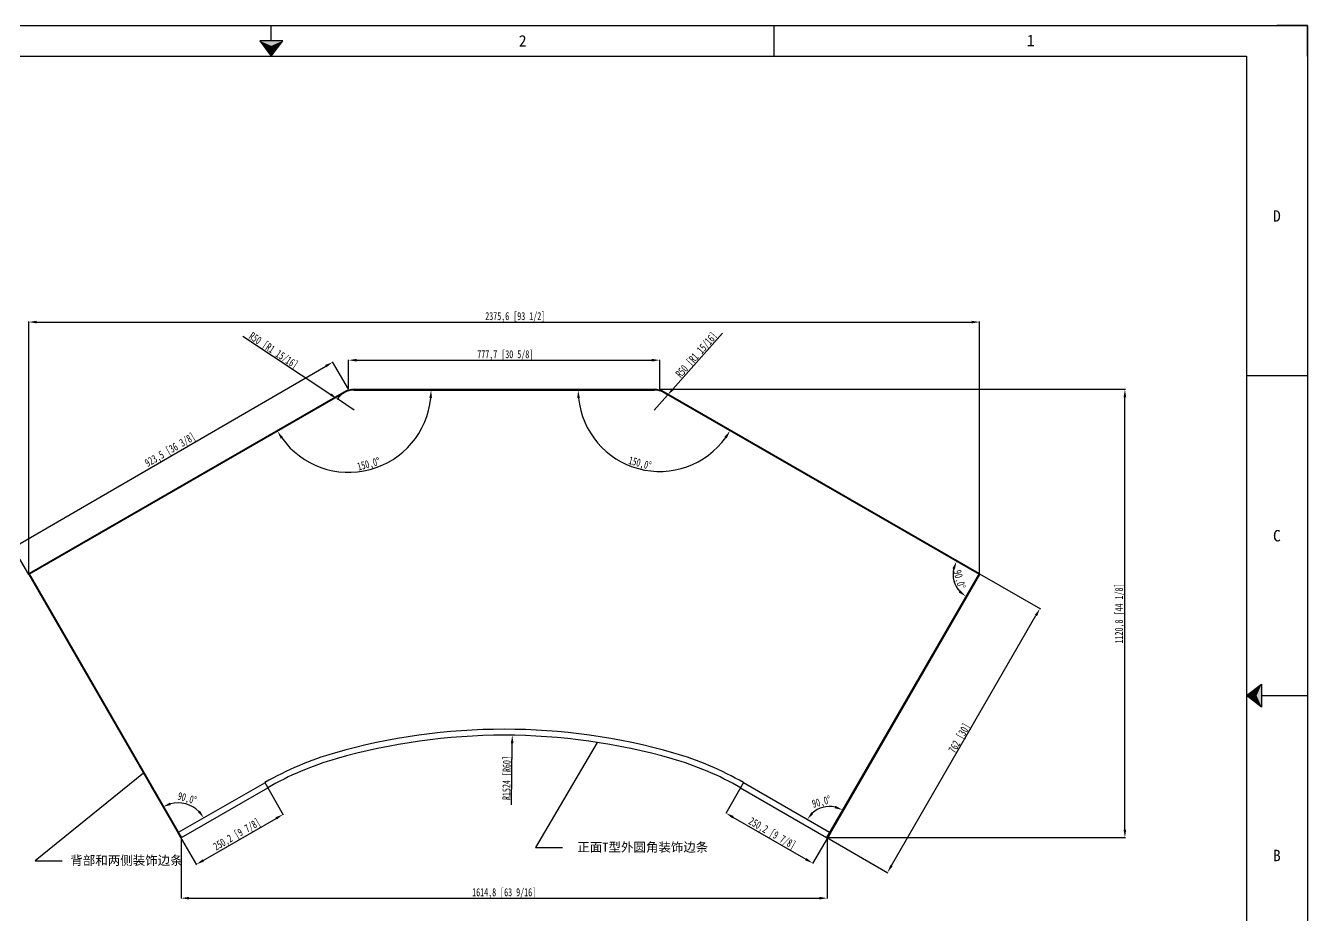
# Model space of a CAD drawing. Header units: inches. Extents: x 777 to 29406, y -38596 to 2393.
# Drawn here: x 26177 to 29380, y -37470 to -35246 of the extents above; entities that cross this region are included whole.
import ezdxf
from ezdxf.enums import TextEntityAlignment as Align

# ---------------------------------------------------------------- set-up
doc = ezdxf.new("R2010")
doc.units = ezdxf.units.IN
doc.header["$LTSCALE"] = 0.605
doc.header["$MEASUREMENT"] = 0
doc.header["$PDMODE"] = 3
doc.header["$PDSIZE"] = 0.25
doc.linetypes.add('DOT', pattern=[0.2, 0.1, -0.1])
doc.layers.get('0').update_dxf_attribs({"linetype": 'CONTINUOUS'})
doc.layers.get('Defpoints').update_dxf_attribs({"linetype": 'CONTINUOUS'})
for name, color, linetype in [('02-05848-001_DXF_TEXT', 7, 'CONTINUOUS'), ('02-05848-001DXF_CONTINUOUS_LINE', 7, 'CONTINUOUS'), ('print', 30, 'CONTINUOUS')]:
    doc.layers.add(name, color=color, linetype=linetype)
doc.layers.add('dim', color=2, linetype='CONTINUOUS', lineweight=9)
doc.styles.add('Dartop', font='')
doc.styles.add('hzHT', font='simhei.ttf')
doc.styles.get("Standard").update_dxf_attribs({"font": 'txt', "width": 0.7})
doc.styles.get('Dartop').set_extended_font_data('FangSong_GB2312')
doc.dimstyles.new('ISO-25', dxfattribs={"dimtxt": 20, "dimasz": 20, "dimexe": 1.25, "dimexo": 0.625, "dimtad": 1, "dimdec": 1, "dimtxsty": 'Standard', "dimcen": 2.5, "dimadec": 0, "dimazin": 0, "dimtfac": 1, "dimtdec": 1, "dimtmove": 0, "dimatfit": 3, "dimfxl": 0, "dimarcsym": 0})
doc.dimstyles.get("Standard").update_dxf_attribs({"dimtxt": 0.1, "dimasz": 0.125, "dimexe": 0.18, "dimexo": 0.0625, "dimgap": 0.09, "dimtad": 0, "dimtih": 1, "dimtoh": 1, "dimdec": 3, "dimzin": 4, "dimdsep": 46, "dimtxsty": 'Standard', "dimblk": '_FILLED', "dimblk1": '_FILLED', "dimblk2": '_FILLED', "dimcen": 0.09, "dimadec": 0, "dimazin": 0, "dimtol": 1, "dimtp": 0.008, "dimtm": 0.008, "dimtfac": 1, "dimtdec": 3, "dimtofl": 0, "dimtmove": 0, "dimatfit": 3, "dimldrblk": '_FILLED', "dimfxl": 0, "dimtolj": 1, "dimtzin": 4, "dimarcsym": 0})

# ---------------------------------------------------------------- blocks, each defined once
blk = doc.blocks.new('*U4')
at = {"color": 254, "linetype": 'Continuous', "extrusion": (0, 0, -1)}
for points in [[(-33.167, 11), (-33, 11), (-33.25, 11.188)], [(-33.167, 11), (-33.25, 11.188), (-33.25, 10.812)], [(-33.167, 11), (-33.25, 10.812), (-33, 11)]]:
    blk.add_solid(points, dxfattribs=at)
blk = doc.blocks.new('*U6')
at = {"color": 254, "linetype": 'Continuous'}
for points in [[(17, 21.667), (17.188, 21.75), (16.812, 21.75)], [(17, 21.667), (16.812, 21.75), (17, 21.5)], [(17, 21.667), (17, 21.5), (17.188, 21.75)]]:
    blk.add_solid(points, dxfattribs=at)
blk = doc.blocks.new('*D125')
at = {"layer": 'Defpoints', "color": 0}
for p in [(28560.5, -35986.7), (26184.9, -36616.8), (28560.5, -36616.8)]:
    blk.add_point(p, dxfattribs=at)
at = {"layer": 'dim', "color": 0, "lineweight": -2}
for p, q in [((26184.9, -36616.2), (26184.9, -35985.5)), ((26204.9, -35986.7), (28540.5, -35986.7)), ((28560.5, -36616.1), (28560.5, -35985.5))]:
    blk.add_line(p, q, dxfattribs=at)
at = {"layer": 'dim', "color": 0}
for points in [[(26204.9, -35983.4), (26204.9, -35990.1), (26184.9, -35986.7)], [(28540.5, -35983.4), (28540.5, -35990.1), (28560.5, -35986.7)]]:
    blk.add_solid(points, dxfattribs=at)
at = {"layer": 'dim', "color": 0, "insert": (27400.4, -35974.4), "char_height": 20, "attachment_point": 5, "rotation": 0.0004}
blk.add_mtext('2375,6 [93 1/2]', dxfattribs=at)
blk = doc.blocks.new('*D126')
at = {"layer": 'Defpoints', "color": 0}
for p in [(26944.4, -36086.9), (26983.8, -36154.8), (26185.1, -36618.3)]:
    blk.add_point(p, dxfattribs=at)
at = {"layer": 'dim', "color": 0, "lineweight": -2}
for p, q in [((26983.5, -36154.3), (26943.8, -36085.8)), ((26163, -36540.3), (26927.1, -36096.9)), ((26184.8, -36617.8), (26145, -36549.3))]:
    blk.add_line(p, q, dxfattribs=at)
at = {"layer": 'dim', "color": 0}
for points in [[(26925.4, -36094), (26928.8, -36099.8), (26944.4, -36086.9)], [(26161.3, -36537.4), (26164.6, -36543.2), (26145.7, -36550.3)]]:
    blk.add_solid(points, dxfattribs=at)
at = {"layer": 'dim', "color": 0, "insert": (26538.9, -36308), "char_height": 20, "attachment_point": 5, "rotation": 30.1245}
blk.add_mtext('923,5 [36 3/8]', dxfattribs=at)
blk = doc.blocks.new('*D122')
at = {"layer": 'Defpoints', "color": 0}
for p in [(27761.5, -36082), (26983.8, -36154.8), (27761.5, -36154.8)]:
    blk.add_point(p, dxfattribs=at)
at = {"layer": 'dim', "color": 0, "lineweight": -2}
for p, q in [((26983.8, -36154.2), (26983.8, -36080.8)), ((27003.8, -36082), (27741.5, -36082)), ((27761.5, -36154.2), (27761.5, -36080.8))]:
    blk.add_line(p, q, dxfattribs=at)
at = {"layer": 'dim', "color": 0}
for points in [[(27003.8, -36078.7), (27003.8, -36085.4), (26983.8, -36082)], [(27741.5, -36078.7), (27741.5, -36085.4), (27761.5, -36082)]]:
    blk.add_solid(points, dxfattribs=at)
at = {"layer": 'dim', "color": 0, "insert": (27375.5, -36069.7), "char_height": 20, "attachment_point": 5}
blk.add_mtext('777,7 [30 5/8]', dxfattribs=at)
blk = doc.blocks.new('*D123')
at = {"layer": 'Defpoints', "color": 0}
for p in [(26774, -37137.9), (26820.1, -37217.7), (26557.3, -37263)]:
    blk.add_point(p, dxfattribs=at)
at = {"layer": 'dim', "color": 0, "lineweight": -2}
for p, q in [((26774.3, -37138.4), (26820.8, -37218.8)), ((26620.8, -37332.9), (26802.8, -37227.7)), ((26557.6, -37263.5), (26604.1, -37343.9))]:
    blk.add_line(p, q, dxfattribs=at)
at = {"layer": 'dim', "color": 0}
for points in [[(26801.2, -37224.9), (26804.5, -37230.6), (26820.1, -37217.7)], [(26619.1, -37330), (26622.4, -37335.7), (26603.4, -37342.9)]]:
    blk.add_solid(points, dxfattribs=at)
at = {"layer": 'dim', "color": 0, "insert": (26705.6, -37269.7), "char_height": 20, "attachment_point": 5, "rotation": 30}
blk.add_mtext('250,2 [9 7/8]', dxfattribs=at)
blk = doc.blocks.new('*D124')
at = {"layer": 'Defpoints', "color": 0}
for p in [(27971.4, -37137.9), (28188.1, -37263), (28143.8, -37339.7)]:
    blk.add_point(p, dxfattribs=at)
at = {"layer": 'dim', "color": 0, "lineweight": -2}
for p, q in [((27971.1, -37138.4), (27926.5, -37215.7)), ((27944.4, -37224.6), (28126.5, -37329.7)), ((28187.8, -37263.5), (28143.2, -37340.8))]:
    blk.add_line(p, q, dxfattribs=at)
at = {"layer": 'dim', "color": 0}
for points in [[(27946.1, -37221.7), (27942.7, -37227.5), (27927.1, -37214.6)], [(28128.1, -37326.8), (28124.8, -37332.6), (28143.8, -37339.7)]]:
    blk.add_solid(points, dxfattribs=at)
at = {"layer": 'dim', "color": 0, "insert": (28041.6, -37266.5), "char_height": 20, "attachment_point": 5, "rotation": 330}
blk.add_mtext('250,2 [9 7/8]', dxfattribs=at)
blk = doc.blocks.new('_FILLED')
at = {"color": 0, "linetype": 'ByBlock'}
blk.add_solid([(0, 0), (-1, 0.16), (-1, -0.16)], dxfattribs=at)
blk = doc.blocks.new('*D127')
at = {"layer": 'Defpoints', "color": 0}
for p in [(28559.5, -36615.6), (28711.5, -36703.3), (28178.6, -37275.5)]:
    blk.add_point(p, dxfattribs=at)
at = {"layer": 'dim', "color": 0, "lineweight": -2}
for p, q in [((28560.1, -36615.9), (28712.5, -36703.9)), ((28340.5, -37345.9), (28701.5, -36720.6)), ((28179.1, -37275.8), (28331.6, -37363.8))]:
    blk.add_line(p, q, dxfattribs=at)
at = {"layer": 'dim', "color": 0}
for points in [[(28698.6, -36718.9), (28704.4, -36722.2), (28711.5, -36703.3)], [(28337.6, -37344.2), (28343.4, -37347.5), (28330.5, -37363.2)]]:
    blk.add_solid(points, dxfattribs=at)
at = {"layer": 'dim', "color": 0, "insert": (28511.8, -37027.9), "char_height": 20, "attachment_point": 5, "rotation": 60.0028}
blk.add_mtext('762 [30]', dxfattribs=at)
blk = doc.blocks.new('*D128')
at = {"layer": 'Defpoints', "color": 0}
for p in [(27761.5, -36154.8), (28923.8, -36154.8), (28180.1, -37275.7)]:
    blk.add_point(p, dxfattribs=at)
at = {"layer": 'dim', "color": 0, "lineweight": -2}
for p, q in [((27762.2, -36154.8), (28925, -36154.8)), ((28923.8, -37255.7), (28923.8, -36174.8)), ((28180.7, -37275.7), (28925, -37275.7))]:
    blk.add_line(p, q, dxfattribs=at)
at = {"layer": 'dim', "color": 0}
for points in [[(28920.4, -36174.8), (28927.1, -36174.8), (28923.8, -36154.8)], [(28920.4, -37255.7), (28927.1, -37255.7), (28923.8, -37275.7)]]:
    blk.add_solid(points, dxfattribs=at)
at = {"layer": 'dim', "color": 0, "insert": (28911.5, -36715.3), "char_height": 20, "attachment_point": 5, "rotation": 90}
blk.add_mtext('1120,8 [44 1/8]', dxfattribs=at)
blk = doc.blocks.new('*D129')
at = {"layer": 'Defpoints', "color": 0}
for p in [(26997.8, -36156.8), (27747.6, -36156.8), (26972.8, -36163.5), (26948.7, -36359.4), (26185.1, -36618.3)]:
    blk.add_point(p, dxfattribs=at)
at = {"layer": 'dim', "color": 0, "lineweight": -2}
blk.add_arc((26984.4, -36156.8), 205.7, 215.5726, 354.4274, dxfattribs=at)
at = {"layer": 'dim', "color": 0}
for points in [[(27185.8, -36176.6), (27192.5, -36177), (27190.1, -36156.8)], [(26814.3, -36278.3), (26819.9, -36274.7), (26806.2, -36259.7)]]:
    blk.add_solid(points, dxfattribs=at)
at = {"layer": 'dim', "color": 0, "insert": (27034.5, -36343.7), "char_height": 20, "attachment_point": 5, "rotation": 15}
blk.add_mtext('150,0°', dxfattribs=at)
blk = doc.blocks.new('*D130')
at = {"layer": 'Defpoints', "color": 0}
for p in [(26997.8, -36156.8), (27747.6, -36156.8), (27772.6, -36163.5), (27630.3, -36312.6), (28560.3, -36618.3)]:
    blk.add_point(p, dxfattribs=at)
at = {"layer": 'dim', "color": 0, "lineweight": -2}
blk.add_arc((27761, -36156.8), 203.4, 185.6364, 324.3633, dxfattribs=at)
at = {"layer": 'dim', "color": 0}
for points in [[(27555.3, -36177), (27561.9, -36176.6), (27557.6, -36156.8)], [(27923.5, -36273.5), (27929.1, -36277.1), (27937.1, -36258.5)]]:
    blk.add_solid(points, dxfattribs=at)
at = {"layer": 'dim', "color": 0, "insert": (27711.5, -36341.4), "char_height": 20, "attachment_point": 5, "rotation": 344.9999}
blk.add_mtext('150,0°', dxfattribs=at)
blk = doc.blocks.new('*D132')
at = {"layer": 'Defpoints', "color": 0}
for p in [(26565.3, -37275.7), (28180.1, -37275.7), (28180.1, -37427.2)]:
    blk.add_point(p, dxfattribs=at)
at = {"layer": 'dim', "color": 0, "lineweight": -2}
for p, q in [((26565.3, -37276.3), (26565.3, -37428.4)), ((28180.1, -37276.3), (28180.1, -37428.4)), ((26585.3, -37427.2), (28160.1, -37427.2))]:
    blk.add_line(p, q, dxfattribs=at)
at = {"layer": 'dim', "color": 0}
for points in [[(26585.3, -37423.8), (26585.3, -37430.5), (26565.3, -37427.2)], [(28160.1, -37423.8), (28160.1, -37430.5), (28180.1, -37427.2)]]:
    blk.add_solid(points, dxfattribs=at)
at = {"layer": 'dim', "color": 0, "insert": (27372.7, -37414.9), "char_height": 20, "attachment_point": 5}
blk.add_mtext('1614,8 [63 9/16]', dxfattribs=at)
blk = doc.blocks.new('*D133')
at = {"layer": 'Defpoints', "color": 0}
for p in [(26956.2, -36179.1), (26997.8, -36206.8)]:
    blk.add_point(p, dxfattribs=at)
at = {"layer": 'dim', "color": 0, "lineweight": -2}
for p, q in [((26720, -36021.9), (26939.5, -36168)), ((26997.8, -36206.8), (26956.2, -36179.1))]:
    blk.add_line(p, q, dxfattribs=at)
blk.add_arc((26997.8, -36206.8), 50, 120.7162, 147.7818, dxfattribs=at)
at = {"layer": 'dim', "color": 0}
blk.add_solid([(26941.4, -36165.3), (26937.7, -36170.8), (26956.2, -36179.1)], dxfattribs=at)
at = {"layer": 'dim', "color": 0, "insert": (26795.4, -36059.3), "char_height": 20, "attachment_point": 5, "rotation": 326.3494}
blk.add_mtext('R50 [R1 15/16]', dxfattribs=at)
blk = doc.blocks.new('*D134')
at = {"layer": 'Defpoints', "color": 0}
for p in [(27780.8, -36169.4), (27747.6, -36206.8)]:
    blk.add_point(p, dxfattribs=at)
at = {"layer": 'dim', "color": 0, "lineweight": -2}
for p, q in [((27918.2, -36014.7), (27794.1, -36154.5)), ((27747.6, -36206.8), (27780.8, -36169.4))]:
    blk.add_line(p, q, dxfattribs=at)
blk.add_arc((27747.6, -36206.8), 50, 46.9597, 59.2835, dxfattribs=at)
at = {"layer": 'dim', "color": 0}
blk.add_solid([(27791.6, -36152.3), (27796.6, -36156.7), (27780.8, -36169.4)], dxfattribs=at)
at = {"layer": 'dim', "color": 0, "insert": (27854.8, -36070.1), "char_height": 20, "attachment_point": 5, "rotation": 48.3921}
blk.add_mtext('R50 [R1 15/16]', dxfattribs=at)
blk = doc.blocks.new('*D136')
at = {"layer": 'Defpoints', "color": 0}
for p in [(26108.1, -36484.9), (26488.1, -37143.1), (26774.3, -37138.4), (26595, -37198.8), (26559.4, -37262.5)]:
    blk.add_point(p, dxfattribs=at)
at = {"layer": 'dim', "color": 0, "lineweight": -2}
blk.add_line((26488.4, -37143.7), (26520.9, -37199.9), dxfattribs=at)
blk.add_arc((26557.6, -37263.5), 74.7, 45.3813, 104.6187, dxfattribs=at)
at = {"layer": 'dim', "color": 0}
for points in [[(26540, -37194.3), (26537.5, -37188.1), (26520.3, -37198.8)], [(26612.7, -37208.3), (26607.5, -37212.4), (26622.3, -37226.2)]]:
    blk.add_solid(points, dxfattribs=at)
at = {"layer": 'dim', "color": 0, "insert": (26580.1, -37179.5), "char_height": 20, "attachment_point": 5, "rotation": 345}
blk.add_mtext('90,0°', dxfattribs=at)
blk = doc.blocks.new('*D137')
at = {"layer": 'Defpoints', "color": 0}
for p in [(28635.6, -36483.9), (27971.1, -37138.4), (28186, -37197.9), (28178.6, -37275.5), (28187.8, -37263.5)]:
    blk.add_point(p, dxfattribs=at)
at = {"layer": 'dim', "color": 0, "lineweight": -2}
blk.add_arc((28186, -37262.5), 64.6, 77.7994, 132.202, dxfattribs=at)
at = {"layer": 'dim', "color": 0}
for points in [[(28145.2, -37216.7), (28140, -37212.5), (28130.1, -37230.2)], [(28200.9, -37196.2), (28198.5, -37202.4), (28218.4, -37206.5)]]:
    blk.add_solid(points, dxfattribs=at)
at = {"layer": 'dim', "color": 0, "insert": (28166.1, -37188.2), "char_height": 20, "attachment_point": 5, "rotation": 15.0007}
blk.add_mtext('90,0°', dxfattribs=at)
blk = doc.blocks.new('*D138')
at = {"layer": 'Defpoints', "color": 0}
for p in [(27772.6, -36163.5), (28494.4, -36617.3), (28559.6, -36615.6), (28560.3, -36618.3), (28102.6, -37407.1)]:
    blk.add_point(p, dxfattribs=at)
at = {"layer": 'dim', "color": 0, "lineweight": -2}
blk.add_arc((28558.6, -36617.3), 64.2, 167.9319, 222.0678, dxfattribs=at)
at = {"layer": 'dim', "color": 0}
for points in [[(28492.7, -36602.7), (28498.9, -36605.1), (28503, -36585.2)], [(28513, -36657.7), (28508.8, -36662.9), (28526.5, -36672.9)]]:
    blk.add_solid(points, dxfattribs=at)
at = {"layer": 'dim', "color": 0, "insert": (28508.4, -36630.7), "char_height": 20, "attachment_point": 5, "rotation": 284.9999}
blk.add_mtext('90,0°', dxfattribs=at)
blk = doc.blocks.new('*D139')
at = {"layer": 'Defpoints', "color": 0}
for p in [(27393, -37019.9), (27372.7, -38543.8)]:
    blk.add_point(p, dxfattribs=at)
at = {"layer": 'dim', "color": 0, "lineweight": -2}
blk.add_line((27390.7, -37194.2), (27392.7, -37039.9), dxfattribs=at)
at = {"layer": 'dim', "color": 0}
blk.add_solid([(27389.4, -37039.9), (27396.1, -37040), (27393, -37019.9)], dxfattribs=at)
at = {"layer": 'dim', "color": 0, "insert": (27380.9, -37126.9), "char_height": 20, "attachment_point": 5, "rotation": 89.2371}
blk.add_mtext('R1524 [R60]', dxfattribs=at)

msp = doc.modelspace()

# ---------------------------------------------------------------- linework, layer by layer
at = {"color": 0, "linetype": 'DOT'}
for p, q in [((24542.34, -35245.51), (29303.58, -35245.51)), ((29379.72, -35321.66), (29379.72, -38519.72))]:
    msp.add_line(p, q, dxfattribs=at)
at = {"color": 0}
for p, q in [((26790.81, -35283.58), (26790.81, -35245.51)), ((28047.19, -35321.66), (28047.19, -35245.51)), ((29379.72, -35245.51), (29303.58, -35245.51)), ((29379.72, -35321.66), (29379.72, -35245.51)), ((24694.63, -35321.66), (29227.43, -35321.66)), ((29227.43, -35321.66), (29227.43, -38519.72)), ((29379.72, -36121.17), (29227.43, -36121.17)), ((29265.51, -36920.69), (29379.72, -36920.69))]:
    msp.add_line(p, q, dxfattribs=at)
for p, q in [((26997.78, -36154.83), (27747.62, -36154.83)), ((26997.8, -36156.83), (27747.61, -36156.83))]:
    msp.add_line(p, q)
for points in [[(26790.81, -35321.66), (26819.37, -35283.58), (26762.26, -35283.58), (26790.81, -35321.66)], [(29227.43, -36920.69), (29265.51, -36892.13), (29265.51, -36949.24), (29227.43, -36920.69)]]:
    msp.add_lwpolyline(points, close=True, dxfattribs=at)
for centre, radius, start, end in [((26997.78, -36206.83), 52, 90, 120), ((26997.8, -36206.83), 50, 90, 120), ((27747.61, -36206.83), 50, 59.99972, 90), ((27747.62, -36206.83), 52, 60, 90)]:
    msp.add_arc(centre, radius, start, end)
at = {"layer": '02-05848-001DXF_CONTINUOUS_LINE', "color": 7, "linetype": 'Continuous'}
for p, q in [((26972.8, -36163.53), (26185.11, -36618.31)), ((26971.78, -36161.8), (26185.84, -36615.56)), ((28560.27, -36618.29), (27772.61, -36163.53)), ((28559.53, -36615.55), (27773.62, -36161.8)), ((26184.1, -36616.57), (26564.1, -37274.75)), ((26185.11, -36618.31), (26564.1, -37274.75)), ((26185.84, -36615.56), (26566.84, -37275.48)), ((28559.56, -36615.56), (28178.56, -37275.47)), ((28561.3, -36616.57), (28181.3, -37274.74)), ((28560.29, -36618.31), (28181.3, -37274.74)), ((26559.36, -37262.52), (26774.33, -37138.41)), ((26566.84, -37275.48), (26781.81, -37151.36)), ((27963.58, -37151.36), (28178.57, -37275.47)), ((27971.06, -37138.4), (28186.04, -37262.51))]:
    msp.add_line(p, q, dxfattribs=at)
for centre, radius, start, end in [((26186.85, -36617.3), 2.01, 120, 210), ((28558.53, -36617.28), 2, 330, 59.85714), ((27372.7, -38543.8), 1538.96, 74.01169, 105.98831), ((27372.7, -38543.8), 1524, 74.01169, 105.98831), ((27162.81, -37811.27), 776.96, 105.98831, 120), ((27162.81, -37811.27), 762, 105.98831, 120), ((27582.59, -37811.27), 762, 60, 74.01169), ((27582.59, -37811.27), 776.96, 60, 74.01169), ((26565.84, -37273.75), 2, 210, 300), ((28179.57, -37273.74), 2, 240.00144, 330)]:
    msp.add_arc(centre, radius, start, end, dxfattribs=at)
at = {"layer": 'print'}
msp.add_lwpolyline([(24542.34, -35245.51), (29379.72, -35245.51), (29379.72, -38595.87), (24542.34, -38595.87)], close=True, dxfattribs=at)

# ---------------------------------------------------------------- block references
at = {"color": 0, "linetype": 'Continuous', "xscale": 152.2888407109637, "yscale": 152.2888407109637, "zscale": 152.2888407109637}
for name in ['*U6', '*U4']:
    msp.add_blockref(name, (24201.9, -38595.87), dxfattribs=at)

# ---------------------------------------------------------------- texts
at = {"color": 0, "style": 'Dartop'}
for s, p in [('2', (27419, -35283.58)), ('1', (28688.4, -35282.68)), ('D', (29303.58, -35721.41)), ('C', (29303.58, -36520.93)), ('B', (29303.58, -37320.45))]:
    msp.add_text(s, height=28.55, dxfattribs=at).set_placement(p, align=Align.MIDDLE_CENTER)
at = {"layer": 'dim', "color": 0, "style": 'hzHT'}
for s, height, p in [('正面T型外圆角装饰边条', 22.8433, (27719.17, -37299.58)), ('背部和两侧装饰边条', 22.843, (26429.03, -37332.64))]:
    msp.add_text(s, height=height, dxfattribs=at).set_placement(p, align=Align.MIDDLE_CENTER)

# ---------------------------------------------------------------- dimensions: what is measured, and where the dimension line sits
at = {"layer": 'dim'}
for base, p1, p2, angle, picture, middle in [((28560.453, -35986.7188), (26184.907, -36616.7831), (28560.4577, -36616.7655), 0.00042, '*D125', (27400.361, -35986.7274)), ((27761.55, -36082.02), (26983.85, -36154.83), (27761.55, -36154.83), 360, '*D122', (27375.46, -36082.02))]:
    dim = msp.add_linear_dim(base=base, p1=p1, p2=p2, angle=angle, dimstyle='ISO-25', dxfattribs=at)
    dim.commit()
    dim.dimension.update_dxf_attribs({"geometry": picture, "text_midpoint": middle, "dimtype": 161})
for center, mpoint, picture, middle in [((26997.8, -36206.83), (26956.17, -36179.13), '*D133', (26789.46, -36068.15)), ((27372.7, -38543.8), (27392.99, -37019.93), '*D139', (27391.57, -37127.05))]:
    dim = msp.add_radius_dim(center=center, mpoint=mpoint, dimstyle='ISO-25', override={"dimadec": 1}, dxfattribs=at)
    dim.commit()
    dim.dimension.update_dxf_attribs({"geometry": picture, "text_midpoint": middle, "dimtype": 164})
dim = msp.add_radius_dim(center=(27747.61, -36206.83), mpoint=(27780.81, -36169.45), dimstyle='ISO-25', override={"dimadec": 1}, dxfattribs=at)
dim.commit()
dim.dimension.update_dxf_attribs({"geometry": '*D134', "text_midpoint": (27854.85, -36070.08)})
for p1, p2, distance, picture, middle in [((26185.11, -36618.31), (26983.85, -36154.83), 78.59, '*D126', (26538.87, -36307.97)), ((28178.57, -37275.47), (28559.53, -36615.55), -175.43, '*D127', (28511.78, -37027.91)), ((26557.31, -37262.98), (26774.02, -37137.86), -92.24, '*D123', (26705.64, -37269.66)), ((27971.37, -37137.86), (28188.08, -37262.98), -88.59, '*D124', (28041.58, -37266.5))]:
    dim = msp.add_aligned_dim(p1=p1, p2=p2, distance=distance, dimstyle='ISO-25', dxfattribs=at)
    dim.commit()
    dim.dimension.update_dxf_attribs({"geometry": picture, "text_midpoint": middle})
for base, line1, line2, picture, middle in [((26948.68, -36359.42), ((26997.8, -36156.83), (27747.61, -36156.83)), ((26972.8, -36163.53), (26185.11, -36618.31)), '*D129', (27034.46, -36343.67)), ((27630.27, -36312.64), ((28560.27, -36618.29), (27772.61, -36163.53)), ((26997.8, -36156.83), (27747.61, -36156.83)), '*D130', (27711.55, -36341.42)), ((28494.39, -36617.3), ((28560.27, -36618.29), (27772.61, -36163.53)), ((28559.56, -36615.56), (28102.56, -37407.11)), '*D138', (28508.45, -36630.73)), ((26594.99, -37198.81), ((26108.1, -36484.93), (26488.1, -37143.11)), ((26559.36, -37262.52), (26774.33, -37138.41)), '*D136', (26580.15, -37179.47)), ((28186.03, -37197.87), ((28635.55, -36483.93), (28178.55, -37275.47)), ((27971.06, -37138.4), (28187.77, -37263.51)), '*D137', (28166.12, -37188.2))]:
    dim = msp.add_angular_dim_2l(base=base, line1=line1, line2=line2, dimstyle='ISO-25', override={"dimadec": 1}, dxfattribs=at)
    dim.commit()
    dim.dimension.update_dxf_attribs({"geometry": picture, "text_midpoint": middle})
dim = msp.add_linear_dim(base=(28923.75, -36154.83), p1=(28180.08, -37275.67), p2=(27761.55, -36154.83), angle=90, dimstyle='ISO-25', dxfattribs=at)
dim.commit()
dim.dimension.update_dxf_attribs({"geometry": '*D128', "text_midpoint": (28911.46, -36715.25)})
dim = msp.add_linear_dim(base=(28180.08, -37427.17), p1=(26565.32, -37275.68), p2=(28180.08, -37275.67), dimstyle='ISO-25', override={"dimadec": 1}, dxfattribs=at)
dim.commit()
dim.dimension.update_dxf_attribs({"geometry": '*D132', "text_midpoint": (27372.7, -37427.17), "dimtype": 160})

# ---------------------------------------------------------------- leaders
at = {"layer": '02-05848-001_DXF_TEXT', "color": 2, "linetype": 'Continuous'}
for points in [[(27604.74, -37037.57), (27450.92, -37300.63), (27518.41, -37300.63)], [(26471.5, -37114.35), (26200.56, -37333.69), (26268.05, -37333.69)]]:
    msp.add_leader(points, dimstyle='Standard', override={"dimtad": 0}, dxfattribs=at)

doc.saveas('drawing.dxf')
